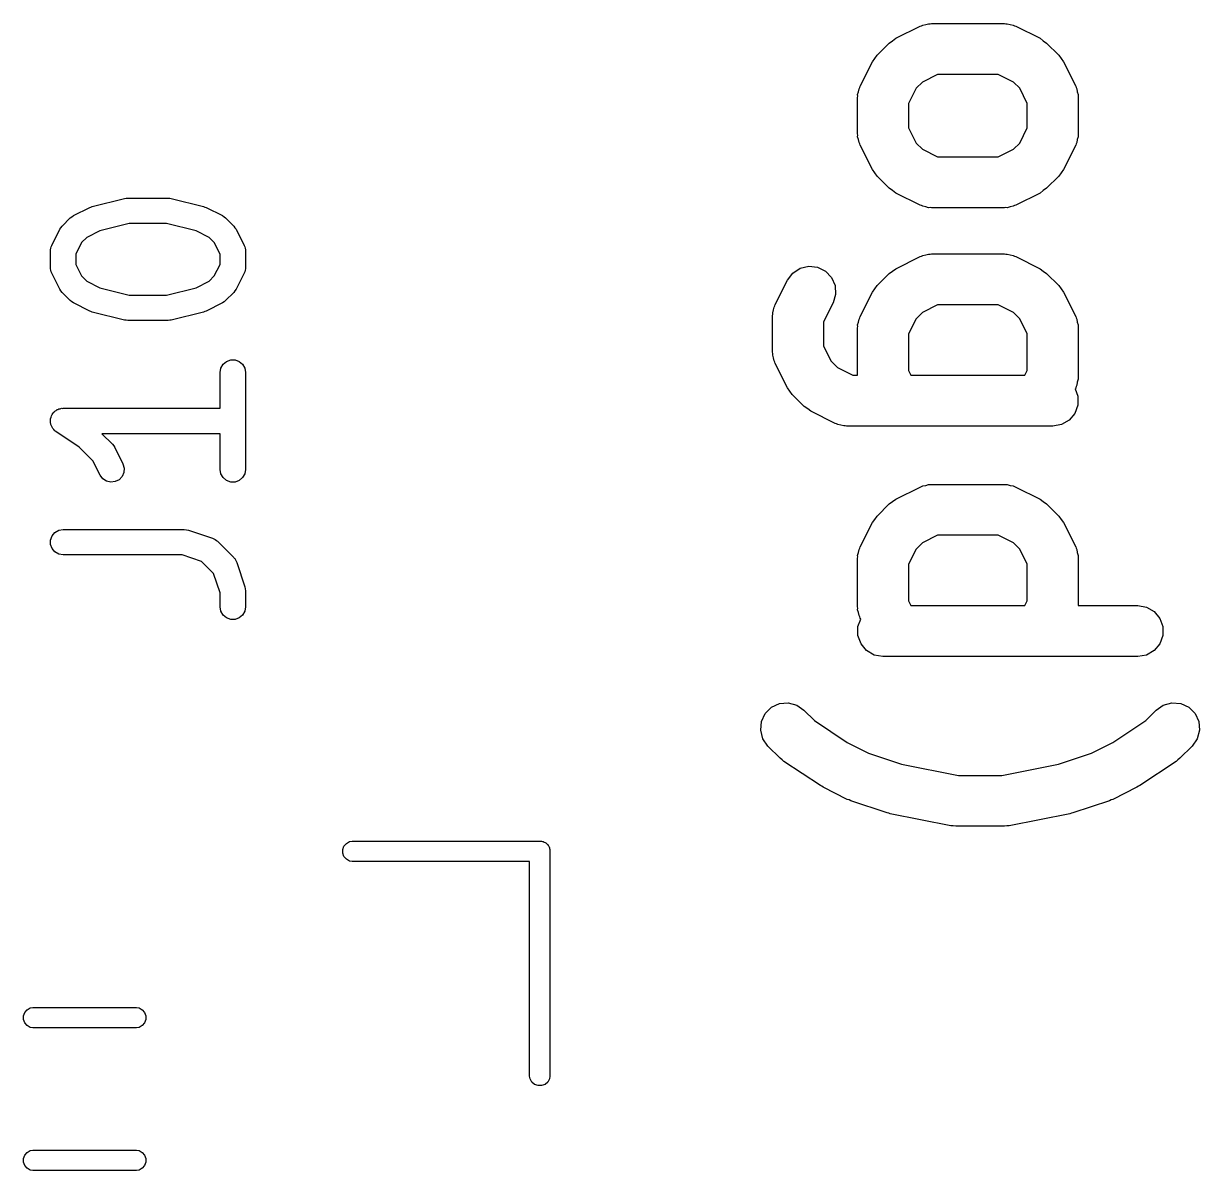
# Model space of a CAD drawing. Extents: x 105.5 to 202.9, y -138.6 to -44.
# Drawn here: x 193.65 to 200.57, y -86.84 to -80.08 of the extents above; entities that cross this region are included whole.
import ezdxf

# ---------------------------------------------------------------- set-up
doc = ezdxf.new("R2010")
doc.units = 0
doc.header["$MEASUREMENT"] = 0
doc.layers.add('BLACK', color=7, linetype='CONTINUOUS')

msp = doc.modelspace()

# ---------------------------------------------------------------- linework, layer by layer
at = {"layer": 'BLACK', "linetype": 'CONTINUOUS'}
for p, q in [((198.787, -80.1715), (198.93, -80.1001)), ((198.93, -80.1001), (198.938, -80.0977)), ((198.938, -80.0977), (198.946, -80.0933)), ((198.946, -80.0933), (198.963, -80.0903)), ((198.963, -80.0903), (198.98, -80.0853)), ((198.98, -80.0853), (198.989, -80.0858)), ((198.989, -80.0858), (198.997, -80.0843)), ((198.997, -80.0843), (199.426, -80.0843)), ((199.426, -80.0843), (199.434, -80.0858)), ((199.434, -80.0858), (199.443, -80.0853)), ((199.443, -80.0853), (199.46, -80.0903)), ((199.46, -80.0903), (199.477, -80.0933)), ((199.477, -80.0933), (199.485, -80.0977)), ((199.485, -80.0977), (199.493, -80.1001)), ((199.493, -80.1001), (199.636, -80.1715)), ((198.748, -80.1996), (198.768, -80.1859)), ((198.768, -80.1859), (198.787, -80.1715)), ((199.636, -80.1715), (199.655, -80.1859)), ((199.655, -80.1859), (199.675, -80.1996)), ((198.677, -80.2711), (198.748, -80.1996)), ((199.675, -80.1996), (199.746, -80.2711)), ((198.577, -80.4529), (198.649, -80.3101)), ((198.649, -80.3101), (198.663, -80.2908)), ((198.663, -80.2908), (198.677, -80.2711)), ((199.746, -80.2711), (199.76, -80.2908)), ((199.76, -80.2908), (199.774, -80.3101)), ((199.774, -80.3101), (199.846, -80.4529)), ((199.033, -80.3843), (198.943, -80.429)), ((199.39, -80.3843), (199.033, -80.3843)), ((199.48, -80.429), (199.39, -80.3843)), ((198.57, -80.4687), (198.575, -80.4612)), ((198.575, -80.4612), (198.577, -80.4529)), ((198.906, -80.466), (198.861, -80.5554)), ((198.943, -80.429), (198.906, -80.466)), ((199.517, -80.466), (199.48, -80.429)), ((199.561, -80.5554), (199.517, -80.466)), ((199.846, -80.4529), (199.848, -80.4612)), ((199.848, -80.4612), (199.852, -80.4687)), ((198.561, -80.52), (198.563, -80.5115)), ((198.561, -80.7343), (198.561, -80.52)), ((198.562, -80.5028), (198.567, -80.486)), ((198.563, -80.5115), (198.562, -80.5028)), ((198.567, -80.486), (198.57, -80.4687)), ((199.852, -80.4687), (199.855, -80.486)), ((199.855, -80.486), (199.86, -80.5029)), ((199.86, -80.5029), (199.86, -80.5115)), ((199.86, -80.5115), (199.861, -80.52)), ((199.861, -80.52), (199.861, -80.7343)), ((198.861, -80.5554), (198.861, -80.6989)), ((199.561, -80.6989), (199.561, -80.5554)), ((198.563, -80.7428), (198.561, -80.7343)), ((198.562, -80.7514), (198.563, -80.7428)), ((198.861, -80.6989), (198.906, -80.7883)), ((199.517, -80.7883), (199.561, -80.6989)), ((199.861, -80.7343), (199.86, -80.7428)), ((199.86, -80.7428), (199.86, -80.7514)), ((198.567, -80.7683), (198.562, -80.7514)), ((198.57, -80.7856), (198.567, -80.7683)), ((198.575, -80.7931), (198.57, -80.7856)), ((198.577, -80.8014), (198.575, -80.7931)), ((198.649, -80.9442), (198.577, -80.8014)), ((198.906, -80.7883), (198.943, -80.8253)), ((199.48, -80.8253), (199.517, -80.7883)), ((199.846, -80.8014), (199.774, -80.9442)), ((199.848, -80.7931), (199.846, -80.8014)), ((199.852, -80.7856), (199.848, -80.7931)), ((199.855, -80.7683), (199.852, -80.7856)), ((199.86, -80.7514), (199.855, -80.7683)), ((198.943, -80.8253), (199.033, -80.87)), ((199.033, -80.87), (199.39, -80.87)), ((199.39, -80.87), (199.48, -80.8253)), ((198.663, -80.9635), (198.649, -80.9442)), ((199.774, -80.9442), (199.76, -80.9635)), ((198.677, -80.9832), (198.663, -80.9635)), ((198.748, -81.0546), (198.677, -80.9832)), ((199.746, -80.9832), (199.675, -81.0546)), ((199.76, -80.9635), (199.746, -80.9832)), ((198.768, -81.0684), (198.748, -81.0546)), ((198.787, -81.0827), (198.768, -81.0684)), ((198.93, -81.1542), (198.787, -81.0827)), ((199.636, -81.0827), (199.493, -81.1542)), ((199.655, -81.0684), (199.636, -81.0827)), ((199.675, -81.0546), (199.655, -81.0684)), ((194.055, -81.162), (194.245, -81.1144)), ((194.245, -81.1144), (194.255, -81.1137)), ((194.255, -81.1137), (194.264, -81.1121)), ((194.264, -81.1121), (194.502, -81.1121)), ((194.502, -81.1121), (194.511, -81.1137)), ((194.511, -81.1137), (194.52, -81.1144)), ((194.52, -81.1144), (194.71, -81.162)), ((198.938, -81.1566), (198.93, -81.1542)), ((198.946, -81.161), (198.938, -81.1566)), ((199.485, -81.1566), (199.477, -81.161)), ((199.493, -81.1542), (199.485, -81.1566)), ((193.877, -81.277), (193.925, -81.2293)), ((193.925, -81.2293), (193.935, -81.2225)), ((193.935, -81.2225), (193.944, -81.2153)), ((193.944, -81.2153), (194.04, -81.1677)), ((194.04, -81.1677), (194.047, -81.1653)), ((194.047, -81.1653), (194.055, -81.162)), ((194.71, -81.162), (194.718, -81.1653)), ((194.718, -81.1653), (194.726, -81.1677)), ((194.726, -81.1677), (194.821, -81.2153)), ((194.821, -81.2153), (194.831, -81.2225)), ((194.831, -81.2225), (194.84, -81.2293)), ((194.84, -81.2293), (194.888, -81.277)), ((198.963, -81.164), (198.946, -81.161)), ((198.98, -81.169), (198.963, -81.164)), ((198.989, -81.1685), (198.98, -81.169)), ((198.997, -81.17), (198.989, -81.1685)), ((199.426, -81.17), (198.997, -81.17)), ((199.434, -81.1685), (199.426, -81.17)), ((199.443, -81.169), (199.434, -81.1685)), ((199.46, -81.164), (199.443, -81.169)), ((199.477, -81.161), (199.46, -81.164)), ((193.816, -81.3917), (193.863, -81.2965)), ((193.863, -81.2965), (193.87, -81.2868)), ((193.87, -81.2868), (193.877, -81.277)), ((194.273, -81.2621), (194.099, -81.3055)), ((194.492, -81.2621), (194.273, -81.2621)), ((194.666, -81.3055), (194.492, -81.2621)), ((194.888, -81.277), (194.895, -81.2868)), ((194.895, -81.2868), (194.902, -81.2965)), ((194.902, -81.2965), (194.95, -81.3917)), ((194.022, -81.344), (193.992, -81.3744)), ((194.099, -81.3055), (194.022, -81.344)), ((194.743, -81.344), (194.666, -81.3055)), ((194.773, -81.3744), (194.743, -81.344)), ((193.808, -81.4167), (193.811, -81.4082)), ((193.808, -81.421), (193.808, -81.4167)), ((193.808, -81.4252), (193.808, -81.421)), ((193.808, -81.5205), (193.808, -81.4252)), ((193.811, -81.4082), (193.812, -81.3996)), ((193.812, -81.3996), (193.814, -81.3958)), ((193.814, -81.3958), (193.816, -81.3917)), ((193.992, -81.3744), (193.958, -81.4429)), ((194.808, -81.4429), (194.773, -81.3744)), ((194.95, -81.3917), (194.951, -81.3958)), ((194.951, -81.3958), (194.953, -81.3996)), ((194.953, -81.3996), (194.955, -81.4082)), ((194.955, -81.4082), (194.957, -81.4167)), ((194.957, -81.4167), (194.957, -81.421)), ((194.957, -81.421), (194.958, -81.4252)), ((194.958, -81.4252), (194.958, -81.5205)), ((193.958, -81.4429), (193.958, -81.5028)), ((193.958, -81.5028), (193.992, -81.5713)), ((194.773, -81.5713), (194.808, -81.5028)), ((194.808, -81.5028), (194.808, -81.4429)), ((198.787, -81.5287), (198.93, -81.4573)), ((198.93, -81.4573), (198.938, -81.4548)), ((198.938, -81.4548), (198.946, -81.4505)), ((198.946, -81.4505), (198.963, -81.4474)), ((198.963, -81.4474), (198.98, -81.4424)), ((198.98, -81.4424), (198.989, -81.4429)), ((198.989, -81.4429), (198.997, -81.4414)), ((198.997, -81.4414), (199.426, -81.4414)), ((199.426, -81.4414), (199.434, -81.4429)), ((199.434, -81.4429), (199.443, -81.4424)), ((199.443, -81.4424), (199.46, -81.4474)), ((199.46, -81.4474), (199.477, -81.4505)), ((199.477, -81.4505), (199.485, -81.4548)), ((199.485, -81.4548), (199.493, -81.4573)), ((199.493, -81.4573), (199.636, -81.5287)), ((193.808, -81.5247), (193.808, -81.5205)), ((193.808, -81.5291), (193.808, -81.5247)), ((193.811, -81.5375), (193.808, -81.5291)), ((193.812, -81.5461), (193.811, -81.5375)), ((193.814, -81.5499), (193.812, -81.5461)), ((193.816, -81.554), (193.814, -81.5499)), ((193.863, -81.6493), (193.816, -81.554)), ((193.992, -81.5713), (194.022, -81.6017)), ((194.743, -81.6017), (194.773, -81.5713)), ((194.95, -81.554), (194.902, -81.6493)), ((194.951, -81.5499), (194.95, -81.554)), ((194.953, -81.5461), (194.951, -81.5499)), ((194.955, -81.5375), (194.953, -81.5461)), ((194.957, -81.5291), (194.955, -81.5375)), ((194.958, -81.5205), (194.957, -81.5247)), ((194.957, -81.5247), (194.957, -81.5291)), ((198.149, -81.5958), (198.18, -81.5539)), ((198.18, -81.5539), (198.223, -81.5252)), ((198.223, -81.5252), (198.274, -81.5131)), ((198.274, -81.5131), (198.326, -81.5191)), ((198.326, -81.5191), (198.372, -81.5424)), ((198.372, -81.5424), (198.408, -81.5802)), ((198.677, -81.6282), (198.748, -81.5568)), ((198.748, -81.5568), (198.768, -81.543)), ((198.768, -81.543), (198.787, -81.5287)), ((199.636, -81.5287), (199.655, -81.543)), ((199.655, -81.543), (199.675, -81.5568)), ((199.675, -81.5568), (199.746, -81.6282)), ((194.022, -81.6017), (194.099, -81.6402)), ((194.099, -81.6402), (194.273, -81.6836)), ((194.492, -81.6836), (194.666, -81.6402)), ((194.666, -81.6402), (194.743, -81.6017)), ((198.077, -81.7386), (198.149, -81.5958)), ((198.408, -81.5802), (198.429, -81.628)), ((198.429, -81.628), (198.432, -81.68)), ((198.663, -81.6479), (198.677, -81.6282)), ((199.746, -81.6282), (199.76, -81.6479)), ((193.87, -81.6589), (193.863, -81.6493)), ((193.877, -81.6687), (193.87, -81.6589)), ((193.925, -81.7164), (193.877, -81.6687)), ((194.273, -81.6836), (194.492, -81.6836)), ((194.888, -81.6687), (194.84, -81.7164)), ((194.895, -81.6589), (194.888, -81.6687)), ((194.902, -81.6493), (194.895, -81.6589)), ((198.432, -81.68), (198.417, -81.7299)), ((198.577, -81.8101), (198.649, -81.6672)), ((198.649, -81.6672), (198.663, -81.6479)), ((199.76, -81.6479), (199.774, -81.6672)), ((199.774, -81.6672), (199.846, -81.8101)), ((193.935, -81.7233), (193.925, -81.7164)), ((193.944, -81.7304), (193.935, -81.7233)), ((194.04, -81.778), (193.944, -81.7304)), ((194.047, -81.7804), (194.04, -81.778)), ((194.055, -81.7837), (194.047, -81.7804)), ((194.245, -81.8313), (194.055, -81.7837)), ((194.71, -81.7837), (194.52, -81.8313)), ((194.718, -81.7804), (194.71, -81.7837)), ((194.726, -81.778), (194.718, -81.7804)), ((194.821, -81.7304), (194.726, -81.778)), ((194.831, -81.7233), (194.821, -81.7304)), ((194.84, -81.7164), (194.831, -81.7233)), ((198.062, -81.7886), (198.067, -81.7717)), ((198.067, -81.7717), (198.07, -81.7544)), ((198.07, -81.7544), (198.075, -81.7469)), ((198.075, -81.7469), (198.077, -81.7386)), ((198.417, -81.7299), (198.361, -81.8411)), ((199.033, -81.7414), (198.943, -81.7861)), ((199.39, -81.7414), (199.033, -81.7414)), ((199.48, -81.7861), (199.39, -81.7414)), ((194.255, -81.832), (194.245, -81.8313)), ((194.264, -81.8336), (194.255, -81.832)), ((194.502, -81.8336), (194.264, -81.8336)), ((194.511, -81.832), (194.502, -81.8336)), ((194.52, -81.8313), (194.511, -81.832)), ((198.061, -81.8057), (198.063, -81.7972)), ((198.061, -82.02), (198.061, -81.8057)), ((198.063, -81.7972), (198.062, -81.7886)), ((198.361, -81.8411), (198.361, -81.9846)), ((198.562, -81.86), (198.567, -81.8431)), ((198.567, -81.8431), (198.57, -81.8258)), ((198.57, -81.8258), (198.575, -81.8183)), ((198.575, -81.8183), (198.577, -81.8101)), ((198.906, -81.8231), (198.861, -81.9126)), ((198.943, -81.7861), (198.906, -81.8231)), ((199.517, -81.8231), (199.48, -81.7861)), ((199.561, -81.9126), (199.517, -81.8231)), ((199.846, -81.8101), (199.848, -81.8183)), ((199.848, -81.8183), (199.852, -81.8258)), ((199.852, -81.8258), (199.855, -81.8431)), ((199.855, -81.8431), (199.86, -81.86)), ((198.561, -81.8771), (198.563, -81.8686)), ((198.561, -82.1557), (198.561, -81.8771)), ((198.563, -81.8686), (198.562, -81.86)), ((198.861, -81.9126), (198.861, -82.1274)), ((199.561, -82.1274), (199.561, -81.9126)), ((199.86, -81.86), (199.86, -81.8686)), ((199.86, -81.8686), (199.861, -81.8771)), ((199.861, -81.8771), (199.861, -82.1629)), ((198.361, -81.9846), (198.406, -82.074)), ((198.063, -82.0285), (198.061, -82.02)), ((198.062, -82.0371), (198.063, -82.0285)), ((198.067, -82.054), (198.062, -82.0371)), ((198.07, -82.0713), (198.067, -82.054)), ((194.808, -82.1395), (194.812, -82.1139)), ((194.812, -82.1139), (194.825, -82.0913)), ((194.825, -82.0913), (194.845, -82.0746)), ((194.845, -82.0746), (194.87, -82.0657)), ((194.87, -82.0657), (194.896, -82.0657)), ((194.896, -82.0657), (194.92, -82.0746)), ((194.92, -82.0746), (194.94, -82.0913)), ((194.94, -82.0913), (194.953, -82.1139)), ((194.953, -82.1139), (194.958, -82.1395)), ((198.075, -82.0788), (198.07, -82.0713)), ((198.077, -82.0871), (198.075, -82.0788)), ((198.149, -82.2299), (198.077, -82.0871)), ((198.406, -82.074), (198.443, -82.111)), ((198.443, -82.111), (198.533, -82.1557)), ((198.861, -82.1274), (198.876, -82.1557)), ((199.547, -82.1557), (199.561, -82.1274)), ((194.808, -82.3502), (194.808, -82.1395)), ((194.958, -82.1395), (194.958, -82.711)), ((198.533, -82.1557), (198.561, -82.1557)), ((198.876, -82.1557), (199.547, -82.1557)), ((199.855, -82.1969), (199.852, -82.2142)), ((199.86, -82.18), (199.855, -82.1969)), ((199.861, -82.1629), (199.86, -82.1714)), ((199.86, -82.1714), (199.86, -82.18)), ((198.163, -82.2492), (198.149, -82.2299)), ((198.177, -82.2689), (198.163, -82.2492)), ((198.248, -82.3404), (198.177, -82.2689)), ((199.846, -82.2299), (199.843, -82.2352)), ((199.843, -82.2352), (199.859, -82.2797)), ((199.848, -82.2217), (199.846, -82.2299)), ((199.852, -82.2142), (199.848, -82.2217)), ((199.859, -82.3318), (199.841, -82.3807)), ((199.859, -82.2797), (199.859, -82.3318)), ((193.809, -82.4122), (193.812, -82.4038)), ((193.812, -82.4038), (193.814, -82.3951)), ((193.814, -82.3951), (193.816, -82.3916)), ((193.816, -82.3916), (193.818, -82.3877)), ((193.818, -82.3877), (193.823, -82.3809)), ((193.823, -82.3809), (193.828, -82.3734)), ((193.828, -82.3734), (193.832, -82.371)), ((193.832, -82.371), (193.834, -82.3678)), ((193.834, -82.3678), (193.842, -82.3633)), ((193.842, -82.3633), (193.849, -82.358)), ((193.849, -82.358), (193.853, -82.3568)), ((193.853, -82.3568), (193.857, -82.3548)), ((193.857, -82.3548), (193.866, -82.3532)), ((193.866, -82.3532), (193.874, -82.3507)), ((193.874, -82.3507), (193.879, -82.351)), ((193.879, -82.351), (193.883, -82.3502)), ((193.883, -82.3502), (194.808, -82.3502)), ((198.268, -82.3541), (198.248, -82.3404)), ((198.287, -82.3684), (198.268, -82.3541)), ((198.43, -82.4399), (198.287, -82.3684)), ((199.841, -82.3807), (199.808, -82.4206)), ((193.808, -82.4204), (193.809, -82.4164)), ((193.809, -82.4293), (193.808, -82.4204)), ((193.809, -82.4164), (193.809, -82.4122)), ((193.809, -82.4383), (193.809, -82.4293)), ((193.81, -82.4422), (193.809, -82.4383)), ((193.811, -82.4463), (193.81, -82.4422)), ((193.815, -82.4543), (193.811, -82.4463)), ((193.818, -82.4627), (193.815, -82.4543)), ((193.82, -82.4659), (193.818, -82.4627)), ((193.822, -82.4696), (193.82, -82.4659)), ((193.829, -82.4758), (193.822, -82.4696)), ((193.834, -82.4827), (193.829, -82.4758)), ((198.438, -82.4423), (198.43, -82.4399)), ((198.446, -82.4467), (198.438, -82.4423)), ((198.463, -82.4497), (198.446, -82.4467)), ((198.48, -82.4547), (198.463, -82.4497)), ((198.489, -82.4542), (198.48, -82.4547)), ((198.497, -82.4557), (198.489, -82.4542)), ((199.711, -82.4557), (198.497, -82.4557)), ((199.763, -82.4467), (199.711, -82.4557)), ((199.808, -82.4206), (199.763, -82.4467)), ((193.838, -82.4848), (193.834, -82.4827)), ((193.841, -82.4876), (193.838, -82.4848)), ((193.978, -82.5788), (193.841, -82.4876)), ((194.808, -82.5002), (194.111, -82.5002)), ((194.111, -82.5002), (194.174, -82.5627)), ((194.808, -82.711), (194.808, -82.5002)), ((194.059, -82.6601), (193.978, -82.5788)), ((194.174, -82.5627), (194.181, -82.5725)), ((194.181, -82.5725), (194.188, -82.5822)), ((194.188, -82.5822), (194.235, -82.6774)), ((194.101, -82.7445), (194.059, -82.6601)), ((194.235, -82.6774), (194.243, -82.7024)), ((194.117, -82.7654), (194.101, -82.7445)), ((194.231, -82.7523), (194.213, -82.7712)), ((194.241, -82.7284), (194.231, -82.7523)), ((194.243, -82.7024), (194.241, -82.7284)), ((194.812, -82.7366), (194.808, -82.711)), ((194.825, -82.7592), (194.812, -82.7366)), ((194.953, -82.7366), (194.94, -82.7592)), ((194.958, -82.711), (194.953, -82.7366)), ((194.139, -82.7798), (194.117, -82.7654)), ((194.164, -82.7858), (194.139, -82.7798)), ((194.19, -82.7828), (194.164, -82.7858)), ((194.213, -82.7712), (194.19, -82.7828)), ((194.845, -82.7759), (194.825, -82.7592)), ((194.87, -82.7848), (194.845, -82.7759)), ((194.896, -82.7848), (194.87, -82.7848)), ((194.92, -82.7759), (194.896, -82.7848)), ((194.94, -82.7592), (194.92, -82.7759)), ((198.787, -82.8858), (198.93, -82.8144)), ((198.93, -82.8144), (198.938, -82.8119)), ((198.938, -82.8119), (198.946, -82.8076)), ((198.946, -82.8076), (198.963, -82.8046)), ((198.963, -82.8046), (198.98, -82.7996)), ((198.98, -82.7996), (198.989, -82.8001)), ((198.989, -82.8001), (198.997, -82.7986)), ((198.997, -82.7986), (199.426, -82.7986)), ((199.426, -82.7986), (199.434, -82.8001)), ((199.434, -82.8001), (199.443, -82.7996)), ((199.443, -82.7996), (199.46, -82.8046)), ((199.46, -82.8046), (199.477, -82.8076)), ((199.477, -82.8076), (199.485, -82.8119)), ((199.485, -82.8119), (199.493, -82.8144)), ((199.493, -82.8144), (199.636, -82.8858)), ((198.768, -82.9001), (198.787, -82.8858)), ((199.636, -82.8858), (199.655, -82.9001)), ((198.677, -82.9854), (198.748, -82.9139)), ((198.748, -82.9139), (198.768, -82.9001)), ((199.655, -82.9001), (199.675, -82.9139)), ((199.675, -82.9139), (199.746, -82.9854)), ((198.577, -83.1672), (198.649, -83.0243)), ((198.649, -83.0243), (198.663, -83.0051)), ((198.663, -83.0051), (198.677, -82.9854)), ((199.746, -82.9854), (199.76, -83.005)), ((199.76, -83.005), (199.774, -83.0243)), ((199.774, -83.0243), (199.846, -83.1672)), ((193.818, -83.102), (193.834, -83.0821)), ((193.834, -83.0821), (193.857, -83.069)), ((193.857, -83.069), (193.883, -83.0645)), ((193.883, -83.0645), (194.597, -83.0645)), ((194.597, -83.0645), (194.609, -83.0666)), ((194.609, -83.0666), (194.621, -83.0684)), ((194.621, -83.0684), (194.763, -83.116)), ((199.033, -83.0986), (198.943, -83.1433)), ((199.39, -83.0986), (199.033, -83.0986)), ((199.48, -83.1433), (199.39, -83.0986)), ((193.809, -83.1265), (193.818, -83.102)), ((193.809, -83.1525), (193.809, -83.1265)), ((193.818, -83.177), (193.809, -83.1525)), ((194.763, -83.116), (194.767, -83.118)), ((194.767, -83.118), (194.771, -83.1192)), ((194.771, -83.1192), (194.779, -83.1242)), ((194.779, -83.1242), (194.786, -83.1284)), ((194.786, -83.1284), (194.789, -83.1316)), ((194.789, -83.1316), (194.793, -83.1341)), ((194.793, -83.1341), (194.888, -83.2293)), ((198.575, -83.1755), (198.577, -83.1672)), ((198.943, -83.1433), (198.906, -83.1803)), ((199.517, -83.1803), (199.48, -83.1433)), ((199.846, -83.1672), (199.848, -83.1755)), ((193.834, -83.197), (193.818, -83.177)), ((193.857, -83.21), (193.834, -83.197)), ((193.883, -83.2145), (193.857, -83.21)), ((194.585, -83.2145), (193.883, -83.2145)), ((194.699, -83.2527), (194.585, -83.2145)), ((194.888, -83.2293), (194.891, -83.2329)), ((194.891, -83.2329), (194.894, -83.2358)), ((194.894, -83.2358), (194.898, -83.2435)), ((198.561, -83.2343), (198.563, -83.2258)), ((198.561, -83.52), (198.561, -83.2343)), ((198.562, -83.2171), (198.567, -83.2003)), ((198.563, -83.2258), (198.562, -83.2171)), ((198.567, -83.2003), (198.57, -83.183)), ((198.57, -83.183), (198.575, -83.1755)), ((198.906, -83.1803), (198.861, -83.2697)), ((199.561, -83.2697), (199.517, -83.1803)), ((199.848, -83.1755), (199.852, -83.183)), ((199.852, -83.183), (199.855, -83.2003)), ((199.855, -83.2003), (199.86, -83.2171)), ((199.86, -83.2171), (199.86, -83.2258)), ((199.86, -83.2258), (199.861, -83.2343)), ((199.861, -83.2343), (199.861, -83.5129)), ((194.769, -83.3229), (194.699, -83.2527)), ((194.898, -83.2435), (194.903, -83.2507)), ((194.903, -83.2507), (194.904, -83.2549)), ((194.904, -83.2549), (194.906, -83.2587)), ((194.906, -83.2587), (194.954, -83.4015)), ((198.861, -83.2697), (198.861, -83.4846)), ((199.561, -83.4846), (199.561, -83.2697)), ((194.808, -83.4374), (194.769, -83.3229)), ((194.808, -83.5205), (194.808, -83.4374)), ((194.954, -83.4015), (194.956, -83.4134)), ((194.956, -83.4134), (194.958, -83.4252)), ((194.958, -83.4252), (194.958, -83.5205)), ((198.861, -83.4846), (198.876, -83.5129)), ((198.876, -83.5129), (199.547, -83.5129)), ((199.547, -83.5129), (199.561, -83.4846)), ((199.861, -83.5129), (200.211, -83.5129)), ((200.211, -83.5129), (200.263, -83.5219)), ((194.812, -83.5461), (194.808, -83.5205)), ((194.825, -83.5687), (194.812, -83.5461)), ((194.845, -83.5854), (194.825, -83.5687)), ((194.94, -83.5687), (194.92, -83.5854)), ((194.953, -83.5461), (194.94, -83.5687)), ((194.958, -83.5205), (194.953, -83.5461)), ((198.563, -83.5285), (198.561, -83.52)), ((198.562, -83.5371), (198.563, -83.5285)), ((198.567, -83.554), (198.562, -83.5371)), ((198.57, -83.5713), (198.567, -83.554)), ((198.575, -83.5788), (198.57, -83.5713)), ((198.577, -83.5871), (198.575, -83.5788)), ((200.263, -83.5219), (200.308, -83.548)), ((200.308, -83.548), (200.341, -83.5879)), ((194.87, -83.5943), (194.845, -83.5854)), ((194.896, -83.5943), (194.87, -83.5943)), ((194.92, -83.5854), (194.896, -83.5943)), ((198.564, -83.6368), (198.58, -83.5923)), ((198.564, -83.6889), (198.564, -83.6368)), ((198.58, -83.5923), (198.577, -83.5871)), ((200.341, -83.5879), (200.359, -83.6368)), ((200.359, -83.6368), (200.359, -83.6889)), ((198.582, -83.7379), (198.564, -83.6889)), ((200.359, -83.6889), (200.341, -83.7379)), ((198.615, -83.7778), (198.582, -83.7379)), ((198.66, -83.8038), (198.615, -83.7778)), ((200.308, -83.7778), (200.263, -83.8038)), ((200.341, -83.7379), (200.308, -83.7778)), ((198.711, -83.8129), (198.66, -83.8038)), ((200.211, -83.8129), (198.711, -83.8129)), ((200.263, -83.8038), (200.211, -83.8129)), ((198.017, -84.1482), (198.054, -84.1114)), ((198.054, -84.1114), (198.101, -84.0894)), ((198.101, -84.0894), (198.153, -84.0849)), ((198.153, -84.0849), (198.203, -84.0983)), ((198.203, -84.0983), (198.246, -84.1282)), ((198.246, -84.1282), (198.307, -84.1891)), ((200.259, -84.1891), (200.32, -84.1282)), ((200.32, -84.1282), (200.362, -84.0983)), ((200.362, -84.0983), (200.413, -84.0849)), ((200.413, -84.0849), (200.465, -84.0894)), ((200.465, -84.0894), (200.512, -84.1114)), ((200.512, -84.1114), (200.549, -84.1482)), ((197.991, -84.2474), (197.995, -84.1955)), ((197.995, -84.1955), (198.017, -84.1482)), ((198.307, -84.1891), (198.501, -84.3186)), ((200.065, -84.3186), (200.259, -84.1891)), ((200.549, -84.1482), (200.571, -84.1955)), ((200.571, -84.1955), (200.575, -84.2474)), ((198.004, -84.2977), (197.991, -84.2474)), ((200.575, -84.2474), (200.562, -84.2977)), ((198.034, -84.3404), (198.004, -84.2977)), ((198.105, -84.4118), (198.034, -84.3404)), ((198.501, -84.3186), (198.626, -84.3811)), ((199.94, -84.3811), (200.065, -84.3186)), ((200.532, -84.3404), (200.46, -84.4118)), ((200.562, -84.2977), (200.532, -84.3404)), ((198.118, -84.4203), (198.105, -84.4118)), ((198.626, -84.3811), (198.821, -84.4462)), ((199.744, -84.4462), (199.94, -84.3811)), ((200.46, -84.4118), (200.448, -84.4203)), ((198.128, -84.4305), (198.118, -84.4203)), ((198.343, -84.5734), (198.128, -84.4305)), ((198.821, -84.4462), (199.155, -84.5129)), ((199.411, -84.5129), (199.744, -84.4462)), ((200.437, -84.4305), (200.223, -84.5734)), ((200.448, -84.4203), (200.437, -84.4305)), ((199.155, -84.5129), (199.411, -84.5129)), ((198.351, -84.5771), (198.343, -84.5734)), ((198.359, -84.5827), (198.351, -84.5771)), ((198.501, -84.6542), (198.359, -84.5827)), ((200.207, -84.5827), (200.064, -84.6542)), ((200.215, -84.5771), (200.207, -84.5827)), ((200.223, -84.5734), (200.215, -84.5771)), ((198.512, -84.6572), (198.501, -84.6542)), ((198.521, -84.6623), (198.512, -84.6572)), ((198.735, -84.7337), (198.521, -84.6623)), ((200.045, -84.6623), (199.83, -84.7337)), ((200.054, -84.6572), (200.045, -84.6623)), ((200.064, -84.6542), (200.054, -84.6572)), ((198.745, -84.7351), (198.735, -84.7337)), ((198.753, -84.7385), (198.745, -84.7351)), ((199.111, -84.8099), (198.753, -84.7385)), ((199.812, -84.7385), (199.455, -84.8099)), ((199.821, -84.7351), (199.812, -84.7385)), ((199.83, -84.7337), (199.821, -84.7351)), ((199.125, -84.8103), (199.111, -84.8099)), ((199.14, -84.8129), (199.125, -84.8103)), ((199.426, -84.8129), (199.14, -84.8129)), ((199.44, -84.8103), (199.426, -84.8129)), ((199.455, -84.8099), (199.44, -84.8103)), ((195.569, -84.9027), (195.585, -84.9)), ((195.585, -84.9), (196.695, -84.9)), ((196.695, -84.9), (196.701, -84.9)), ((196.695, -84.9), (196.695, -84.9)), ((196.701, -84.9), (196.706, -84.9018)), ((195.53, -84.9494), (195.537, -84.9295)), ((195.53, -84.9706), (195.53, -84.9494)), ((195.537, -84.9295), (195.551, -84.9133)), ((195.551, -84.9133), (195.569, -84.9027)), ((196.706, -84.9018), (196.711, -84.9027)), ((196.711, -84.9027), (196.716, -84.9054)), ((196.716, -84.9054), (196.721, -84.9072)), ((196.721, -84.9072), (196.725, -84.9107)), ((196.725, -84.9107), (196.729, -84.9133)), ((196.729, -84.9133), (196.733, -84.9174)), ((196.733, -84.9174), (196.737, -84.9208)), ((196.737, -84.9208), (196.74, -84.9255)), ((196.74, -84.9255), (196.743, -84.9295)), ((196.743, -84.9295), (196.745, -84.9345)), ((196.745, -84.9345), (196.747, -84.9392)), ((196.747, -84.9392), (196.748, -84.9444)), ((196.748, -84.9444), (196.75, -84.9494)), ((196.75, -84.9494), (196.75, -84.9547)), ((196.75, -84.9547), (196.75, -84.9548)), ((196.75, -84.9548), (196.75, -86.2852)), ((195.537, -84.9905), (195.53, -84.9706)), ((195.551, -85.0067), (195.537, -84.9905)), ((195.569, -85.0173), (195.551, -85.0067)), ((195.585, -85.02), (195.569, -85.0173)), ((196.63, -85.02), (195.585, -85.02)), ((196.63, -86.2852), (196.63, -85.02)), ((193.65, -85.9294), (193.657, -85.9095)), ((193.65, -85.9506), (193.65, -85.9294)), ((193.657, -85.9095), (193.671, -85.8933)), ((193.671, -85.8933), (193.689, -85.8827)), ((193.689, -85.8827), (193.705, -85.88)), ((193.705, -85.88), (194.315, -85.88)), ((194.315, -85.88), (194.331, -85.8827)), ((194.331, -85.8827), (194.349, -85.8933)), ((194.349, -85.8933), (194.363, -85.9095)), ((194.363, -85.9095), (194.37, -85.9294)), ((194.37, -85.9294), (194.37, -85.9506)), ((193.657, -85.9705), (193.65, -85.9506)), ((193.671, -85.9867), (193.657, -85.9705)), ((193.689, -85.9973), (193.671, -85.9867)), ((193.705, -86), (193.689, -85.9973)), ((194.315, -86), (193.705, -86)), ((194.331, -85.9973), (194.315, -86)), ((194.349, -85.9867), (194.331, -85.9973)), ((194.363, -85.9705), (194.349, -85.9867)), ((194.37, -85.9506), (194.363, -85.9705)), ((196.633, -86.3008), (196.63, -86.2852)), ((196.75, -86.2852), (196.747, -86.3008)), ((196.644, -86.3192), (196.633, -86.3008)), ((196.66, -86.3328), (196.644, -86.3192)), ((196.68, -86.34), (196.66, -86.3328)), ((196.701, -86.34), (196.68, -86.34)), ((196.721, -86.3328), (196.701, -86.34)), ((196.737, -86.3192), (196.721, -86.3328)), ((196.747, -86.3008), (196.737, -86.3192)), ((193.65, -86.7694), (193.657, -86.7495)), ((193.65, -86.7906), (193.65, -86.7694)), ((193.657, -86.7495), (193.671, -86.7333)), ((193.671, -86.7333), (193.689, -86.7227)), ((193.689, -86.7227), (193.705, -86.72)), ((193.705, -86.72), (194.315, -86.72)), ((194.315, -86.72), (194.331, -86.7227)), ((194.331, -86.7227), (194.349, -86.7333)), ((194.349, -86.7333), (194.363, -86.7495)), ((194.363, -86.7495), (194.37, -86.7694)), ((194.37, -86.7694), (194.37, -86.7906)), ((193.657, -86.8105), (193.65, -86.7906)), ((193.671, -86.8267), (193.657, -86.8105)), ((193.689, -86.8373), (193.671, -86.8267)), ((193.705, -86.84), (193.689, -86.8373)), ((194.331, -86.8373), (194.315, -86.84)), ((194.349, -86.8267), (194.331, -86.8373)), ((194.363, -86.8105), (194.349, -86.8267)), ((194.37, -86.7906), (194.363, -86.8105)), ((194.315, -86.84), (193.705, -86.84))]:
    msp.add_line(p, q, dxfattribs=at)

doc.saveas('drawing.dxf')
